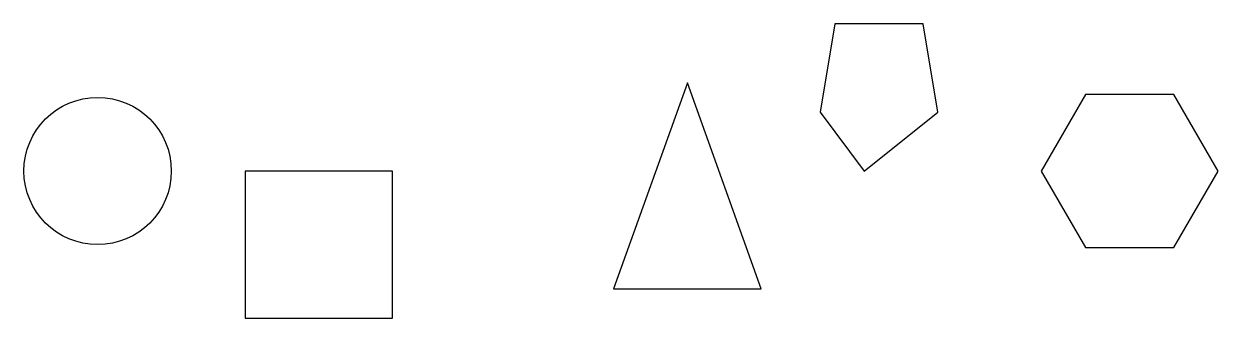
# Model space of a CAD drawing. Header units: metres. Extents: x -0.5 to 7.6, y -1 to 1.
import ezdxf

# ---------------------------------------------------------------- set-up
doc = ezdxf.new("R2010")
doc.units = ezdxf.units.M
for name, color, linetype in [('_Circle', 1, 'Continuous'), ('_Hexagon', 3, 'Continuous'), ('_Pentagon', 4, 'Continuous'), ('_Square', 30, 'Continuous'), ('_Triangle', 140, 'Continuous')]:
    doc.layers.add(name, color=color, linetype=linetype)

msp = doc.modelspace()

# ---------------------------------------------------------------- linework, layer by layer
at = {"layer": '_Circle'}
msp.add_circle((0, 0), 0.5, dxfattribs=at)
at = {"layer": '_Hexagon'}
msp.add_lwpolyline([(7.6, 0), (7.3, 0.5196), (6.7, 0.5196), (6.4, 0), (6.7, -0.5196), (7.3, -0.5196)], close=True, dxfattribs=at)
at = {"layer": '_Pentagon'}
msp.add_lwpolyline([(5.2, 0), (5.7, 0.4), (5.6, 1), (5, 1), (4.9, 0.4)], close=True, dxfattribs=at)
at = {"layer": '_Square'}
msp.add_lwpolyline([(1, -1), (2, -1), (2, 0), (1, 0)], close=True, dxfattribs=at)
at = {"layer": '_Triangle'}
msp.add_lwpolyline([(3.5, -0.8), (4.5, -0.8), (4, 0.6)], close=True, dxfattribs=at)

doc.saveas('drawing.dxf')
